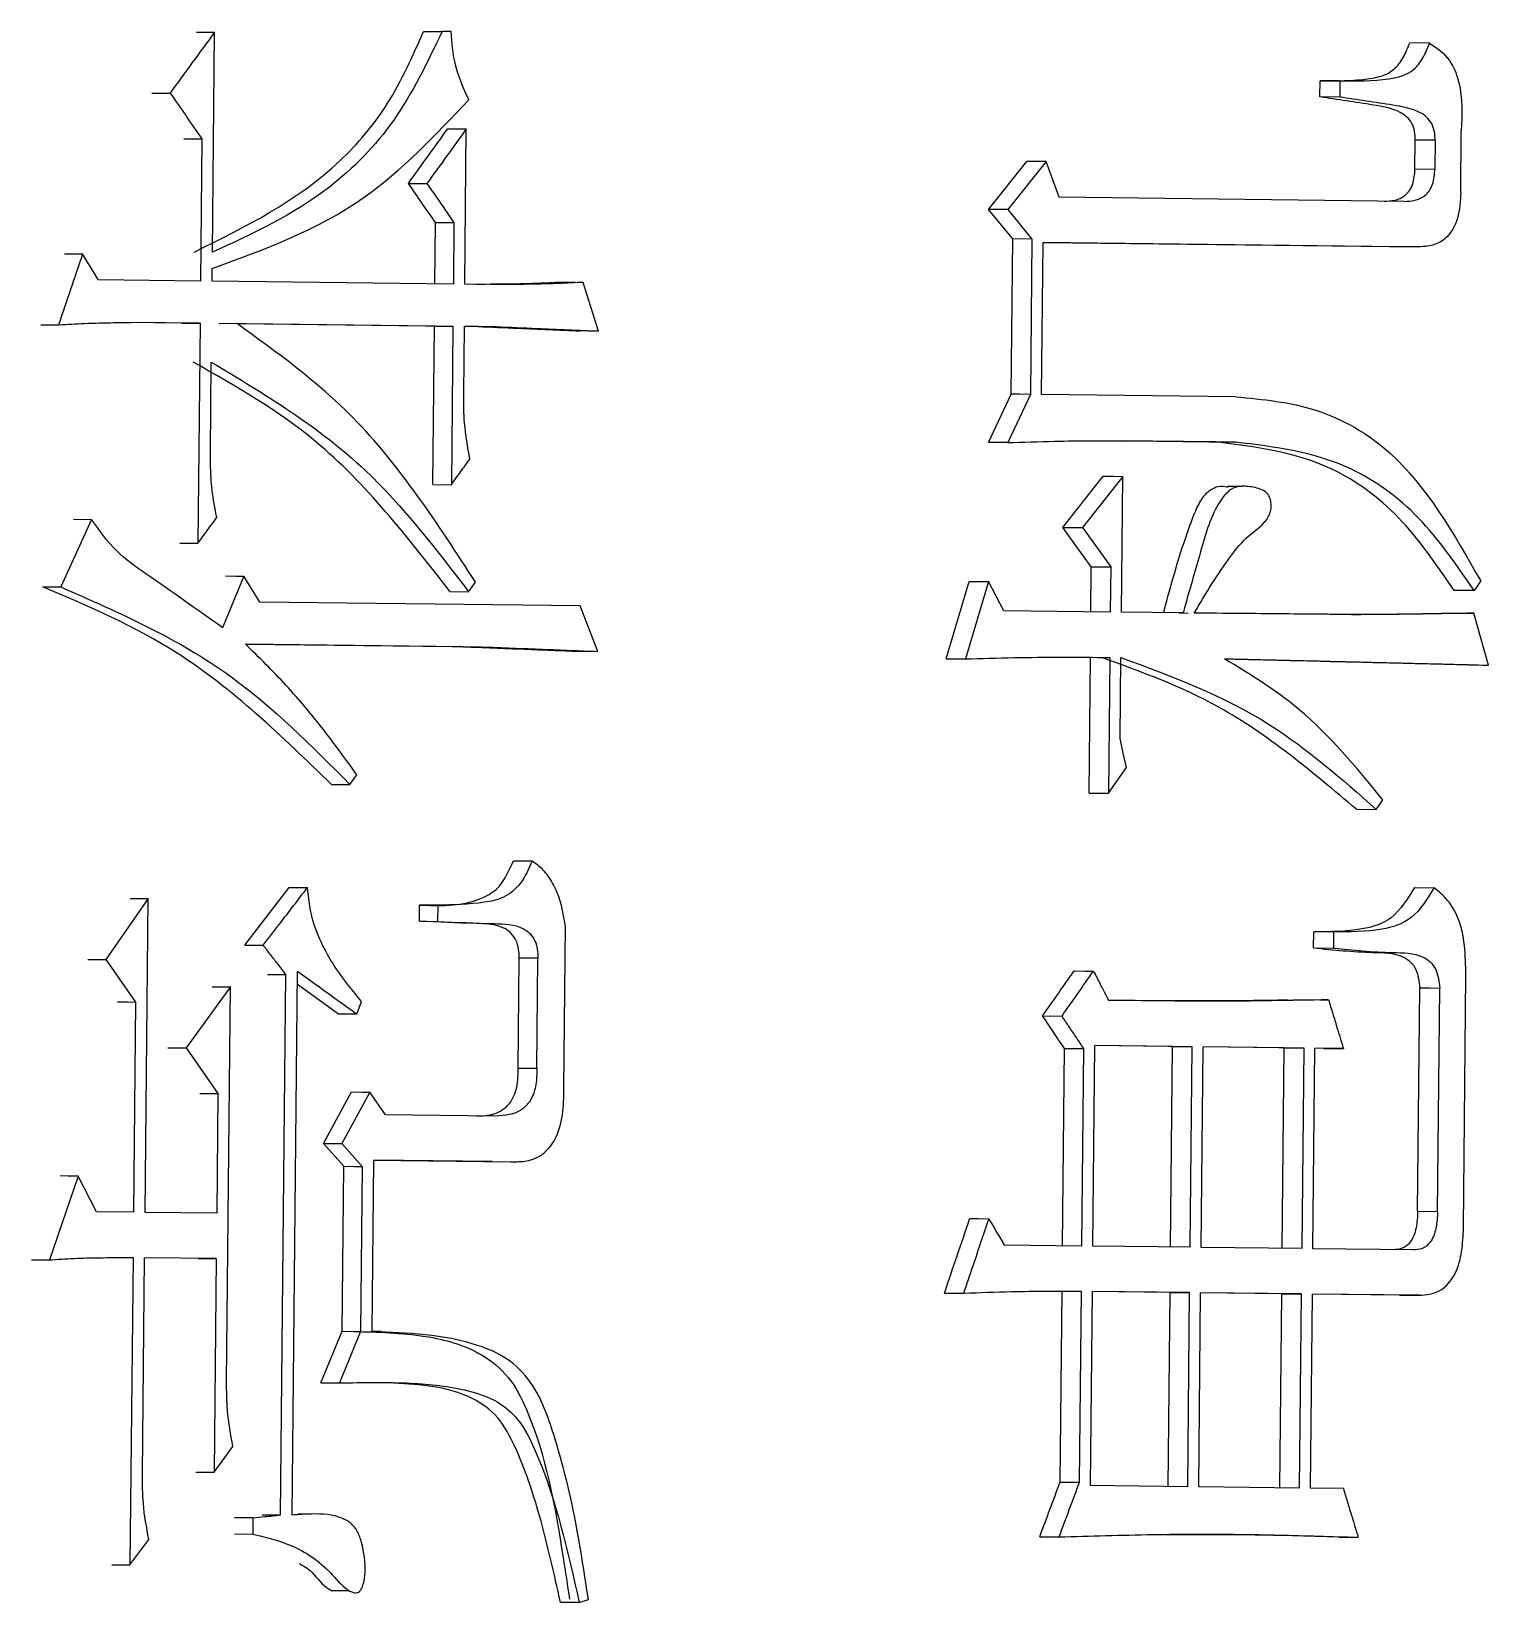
# Model space of a CAD drawing. Header units: millimetres. Extents: x 2344 to 4024, y 1094 to 2282.
# Drawn here: x 2976.538 to 2980.92, y 1245.263 to 1249.99 of the extents above; entities that cross this region are included whole.
import ezdxf

# ---------------------------------------------------------------- set-up
doc = ezdxf.new("R2010")
doc.units = ezdxf.units.MM

msp = doc.modelspace()

# ---------------------------------------------------------------- linework, layer by layer
at = {"color": 7, "linetype": 'Continuous', "lineweight": 25}
for p, q in [((2977.0823, 1249.3259), (2977.0889, 1249.9879)), ((2977.7177, 1249.9901), (2977.7734, 1249.9897)), ((2977.8008, 1249.9894), (2977.7734, 1249.9897)), ((2980.7431, 1249.9549), (2980.6833, 1249.9554)), ((2980.4133, 1249.793), (2980.4137, 1249.8417)), ((2980.4732, 1249.8412), (2980.4137, 1249.8417)), ((2980.4732, 1249.8412), (2980.4727, 1249.7926)), ((2980.4727, 1249.7926), (2980.4133, 1249.793)), ((2977.8414, 1249.2295), (2977.846, 1249.6968)), ((2977.051, 1249.667), (2977.0467, 1249.2387)), ((2980.6991, 1249.5754), (2980.7, 1249.6631)), ((2980.7599, 1249.6626), (2980.7, 1249.6631)), ((2980.7599, 1249.6626), (2980.759, 1249.575)), ((2980.8367, 1249.5059), (2980.8385, 1249.6909)), ((2979.4166, 1249.4542), (2979.5315, 1249.5989)), ((2979.5897, 1249.5985), (2979.4747, 1249.4538)), ((2979.6287, 1249.491), (2979.5897, 1249.5985)), ((2980.759, 1249.575), (2980.6991, 1249.5754)), ((2980.6664, 1249.4787), (2979.6287, 1249.491)), ((2977.7513, 1249.2303), (2977.7531, 1249.4152)), ((2977.8089, 1249.4148), (2977.807, 1249.2299)), ((2979.4892, 1249.3658), (2979.4166, 1249.4542)), ((2979.4747, 1249.4538), (2979.5473, 1249.3653)), ((2979.4845, 1248.8985), (2979.4892, 1249.3658)), ((2979.5473, 1249.3653), (2979.4892, 1249.3658)), ((2979.5473, 1249.3653), (2979.5427, 1248.8981)), ((2979.5761, 1248.8977), (2979.5806, 1249.3552)), ((2979.5806, 1249.3552), (2980.7109, 1249.3419)), ((2980.6511, 1249.3423), (2979.5806, 1249.355)), ((2980.7109, 1249.3419), (2980.6511, 1249.3423)), ((2977.0815, 1249.2383), (2977.0819, 1249.2772)), ((2977.0467, 1249.2387), (2976.7401, 1249.2422)), ((2977.807, 1249.2299), (2977.0815, 1249.2383)), ((2977.9169, 1249.2286), (2977.8414, 1249.2295)), ((2976.9908, 1249.1125), (2976.8267, 1249.1144)), ((2977.0455, 1249.1121), (2976.8366, 1249.1145)), ((2976.9908, 1249.1125), (2977.0455, 1249.1121)), ((2977.0455, 1249.1121), (2977.0389, 1248.4501)), ((2977.75, 1249.1037), (2977.1017, 1249.1112)), ((2977.1566, 1249.1108), (2977.8058, 1249.1033)), ((2977.7453, 1248.6267), (2977.75, 1249.1037)), ((2977.75, 1249.1037), (2977.8058, 1249.1033)), ((2977.8058, 1249.1033), (2977.801, 1248.6263)), ((2977.8381, 1248.8985), (2977.8401, 1249.1029)), ((2977.8401, 1249.1029), (2977.9362, 1249.1018)), ((2977.8803, 1249.1022), (2977.8401, 1249.1027)), ((2977.8803, 1249.1022), (2977.9362, 1249.1018)), ((2977.0764, 1248.7223), (2977.0791, 1248.9948)), ((2979.4164, 1248.7532), (2979.4845, 1248.8985)), ((2979.5427, 1248.8981), (2979.4744, 1248.7528)), ((2980.1606, 1248.8908), (2979.5761, 1248.8977)), ((2979.4744, 1248.7528), (2979.4164, 1248.7532)), ((2980.1002, 1248.7549), (2979.8158, 1248.7583)), ((2979.8412, 1248.7582), (2980.1592, 1248.7545)), ((2980.1592, 1248.7545), (2980.1002, 1248.7549)), ((2977.7453, 1248.6267), (2977.801, 1248.6263)), ((2979.6405, 1248.4975), (2979.7616, 1248.6518)), ((2979.8202, 1248.6514), (2979.6988, 1248.497)), ((2979.8161, 1248.2425), (2979.8202, 1248.6514)), ((2980.1798, 1248.6208), (2980.1356, 1248.6211)), ((2976.719, 1248.5219), (2976.6262, 1248.3186)), ((2976.6649, 1248.5223), (2976.719, 1248.5219)), ((2979.7257, 1248.3796), (2979.6405, 1248.4975)), ((2979.6988, 1248.497), (2979.7842, 1248.3792)), ((2976.9843, 1248.4505), (2977.0389, 1248.4501)), ((2979.7244, 1248.2433), (2979.7257, 1248.3796)), ((2979.7842, 1248.3792), (2979.7829, 1248.2429)), ((2977.1768, 1248.3512), (2977.1128, 1248.1961)), ((2977.2246, 1248.2727), (2977.1768, 1248.3512)), ((2979.2896, 1248.1024), (2979.3588, 1248.3353)), ((2979.4168, 1248.3348), (2979.3475, 1248.102)), ((2979.4627, 1248.2467), (2979.4168, 1248.3348)), ((2976.5722, 1248.319), (2976.6262, 1248.3186)), ((2977.7969, 1248.3047), (2977.8527, 1248.3043)), ((2978.188, 1248.2616), (2977.2246, 1248.2727)), ((2978.2412, 1248.1246), (2978.188, 1248.2616)), ((2979.7829, 1248.2429), (2979.4627, 1248.2467)), ((2980.0019, 1248.2403), (2979.8161, 1248.2425)), ((2979.9885, 1248.2403), (2980.0166, 1248.24)), ((2980.9205, 1248.0834), (2980.8764, 1248.2397)), ((2977.1817, 1248.1467), (2977.8924, 1248.1384)), ((2977.8365, 1248.1388), (2977.182, 1248.1464)), ((2977.8365, 1248.1388), (2977.8924, 1248.1384)), ((2978.1849, 1248.125), (2978.2412, 1248.1246)), ((2979.719, 1247.6982), (2979.723, 1248.1071)), ((2979.7815, 1248.1066), (2979.7775, 1247.6977)), ((2979.8124, 1247.8629), (2979.8148, 1248.1062)), ((2980.8604, 1248.0839), (2980.9205, 1248.0834)), ((2979.7775, 1247.6977), (2979.8314, 1247.775)), ((2977.4405, 1247.7247), (2977.4959, 1247.7243)), ((2977.4959, 1247.7244), (2977.5169, 1247.7533)), ((2979.719, 1247.6982), (2979.7775, 1247.6977)), ((2980.5828, 1247.6493), (2980.6027, 1247.6783)), ((2980.5231, 1247.6498), (2980.5828, 1247.6493)), ((2976.8891, 1247.3809), (2976.7618, 1247.1974)), ((2976.8798, 1246.4366), (2976.8891, 1247.3809)), ((2977.1802, 1247.241), (2977.3133, 1247.4147)), ((2977.3133, 1247.4147), (2977.3685, 1247.4143)), ((2980.6973, 1247.414), (2980.7572, 1247.4136)), ((2977.7048, 1247.3128), (2977.7053, 1247.3615)), ((2977.761, 1247.3611), (2977.7053, 1247.3615)), ((2977.7605, 1247.3124), (2977.761, 1247.3611)), ((2977.7048, 1247.3128), (2977.7605, 1247.3124)), ((2978.1394, 1246.8114), (2978.1443, 1247.2982)), ((2977.1802, 1247.241), (2977.2352, 1247.2406)), ((2980.3944, 1247.2326), (2980.3949, 1247.2813)), ((2980.4544, 1247.2809), (2980.3949, 1247.2813)), ((2980.4544, 1247.2809), (2980.4539, 1247.2322)), ((2976.7618, 1247.1974), (2976.8512, 1247.0698)), ((2978.0018, 1246.8712), (2978.0051, 1247.2022)), ((2978.0612, 1247.2018), (2978.0051, 1247.2022)), ((2978.058, 1246.8708), (2978.0612, 1247.2018)), ((2980.3944, 1247.2326), (2980.4539, 1247.2322)), ((2977.2875, 1245.5264), (2977.3036, 1247.1522)), ((2977.3221, 1245.526), (2977.3383, 1247.1615)), ((2980.845, 1246.3902), (2980.8525, 1247.1496)), ((2977.1368, 1247.1151), (2977.003, 1246.9317)), ((2977.1251, 1245.9275), (2977.1368, 1247.1151)), ((2977.4613, 1247.0333), (2977.3379, 1247.1224)), ((2980.7072, 1246.4403), (2980.7139, 1247.1122)), ((2980.7671, 1246.4398), (2980.7738, 1247.1118)), ((2976.8512, 1247.0698), (2976.8449, 1246.437)), ((2977.5167, 1247.0329), (2977.5309, 1247.0716)), ((2980.284, 1247.0753), (2980.3798, 1247.077)), ((2977.5167, 1247.0329), (2977.4613, 1247.0333)), ((2979.5793, 1247.028), (2979.6376, 1247.0276)), ((2977.003, 1246.9317), (2977.0989, 1246.7943)), ((2979.639, 1246.336), (2979.6449, 1246.9299)), ((2979.6974, 1246.3356), (2979.7033, 1246.9295)), ((2979.7307, 1246.3352), (2979.7367, 1246.9388)), ((2980.0287, 1246.9354), (2979.7367, 1246.9388)), ((2979.9699, 1246.9358), (2979.7367, 1246.9385)), ((2979.9639, 1246.3322), (2979.9699, 1246.9358)), ((2979.9699, 1246.9358), (2980.0287, 1246.9354)), ((2980.0228, 1246.3318), (2980.0287, 1246.9354)), ((2980.0559, 1246.3314), (2980.0618, 1246.935)), ((2980.3654, 1246.9314), (2980.0618, 1246.935)), ((2980.3061, 1246.9318), (2980.0618, 1246.9347)), ((2980.3001, 1246.3283), (2980.3061, 1246.9318)), ((2980.3061, 1246.9318), (2980.3654, 1246.9314)), ((2980.3594, 1246.3278), (2980.3654, 1246.9314)), ((2980.3923, 1246.3274), (2980.3983, 1246.931)), ((2980.4838, 1246.93), (2980.3983, 1246.931)), ((2980.4243, 1246.9304), (2980.3983, 1246.9308)), ((2980.4243, 1246.9304), (2980.4838, 1246.93)), ((2978.0018, 1246.8712), (2978.058, 1246.8708)), ((2977.0989, 1246.7943), (2977.0954, 1246.4341)), ((2977.4161, 1246.6443), (2977.5003, 1246.7991)), ((2977.5557, 1246.7987), (2977.4714, 1246.6439)), ((2977.6033, 1246.73), (2977.5557, 1246.7987)), ((2977.9332, 1246.7262), (2977.6033, 1246.73)), ((2977.4774, 1246.5755), (2977.4161, 1246.6443)), ((2977.4714, 1246.6439), (2977.5328, 1246.5751)), ((2977.4725, 1246.079), (2977.4774, 1246.5755)), ((2977.5624, 1246.0782), (2977.5675, 1246.5941)), ((2977.5675, 1246.5941), (2977.9799, 1246.5894)), ((2977.9238, 1246.5898), (2977.5675, 1246.5939)), ((2977.9238, 1246.5898), (2977.9799, 1246.5894)), ((2977.9439, 1246.5896), (2978.0004, 1246.5892)), ((2976.6785, 1246.546), (2976.5921, 1246.2939)), ((2976.7333, 1246.4383), (2976.6785, 1246.546)), ((2977.5328, 1246.5751), (2977.5279, 1246.0786)), ((2976.8449, 1246.437), (2976.7333, 1246.4383)), ((2977.0954, 1246.4341), (2976.8798, 1246.4366)), ((2980.7072, 1246.4403), (2980.7671, 1246.4398)), ((2976.8436, 1246.3007), (2976.8344, 1245.3759)), ((2976.8719, 1245.648), (2976.8784, 1246.3003)), ((2977.094, 1246.2978), (2976.8784, 1246.3003)), ((2977.0393, 1246.2982), (2977.094, 1246.2978)), ((2977.094, 1246.2978), (2977.0876, 1245.6553)), ((2979.6974, 1246.3356), (2979.4639, 1246.3384)), ((2980.0228, 1246.3318), (2979.7307, 1246.3352)), ((2980.3594, 1246.3278), (2980.0559, 1246.3314)), ((2980.6941, 1246.3239), (2980.3923, 1246.3274)), ((2979.6319, 1245.6254), (2979.6376, 1246.1998)), ((2979.6904, 1245.625), (2979.6961, 1246.1993)), ((2979.7236, 1245.6148), (2979.7293, 1246.1989)), ((2980.0214, 1246.1955), (2979.7293, 1246.1989)), ((2979.9625, 1246.1959), (2979.7293, 1246.1987)), ((2979.284, 1246.1942), (2979.342, 1246.1937)), ((2979.9568, 1245.6118), (2979.9625, 1246.1959)), ((2979.9625, 1246.1959), (2980.0214, 1246.1955)), ((2980.0156, 1245.6114), (2980.0214, 1246.1955)), ((2980.0487, 1245.611), (2980.0545, 1246.1951)), ((2980.3581, 1246.1915), (2980.0545, 1246.1951)), ((2980.2987, 1246.192), (2980.0545, 1246.1949)), ((2980.293, 1245.6079), (2980.2987, 1246.192)), ((2980.2987, 1246.192), (2980.3581, 1246.1915)), ((2980.3523, 1245.6074), (2980.3581, 1246.1915)), ((2980.3852, 1245.607), (2980.391, 1246.1911)), ((2980.7123, 1246.1873), (2980.391, 1246.1911)), ((2980.6525, 1246.1878), (2980.391, 1246.1909)), ((2980.6525, 1246.1878), (2980.7123, 1246.1873)), ((2977.4089, 1245.9239), (2977.4725, 1246.079)), ((2977.5279, 1246.0786), (2977.4643, 1245.9235)), ((2977.4725, 1246.079), (2977.5279, 1246.0786)), ((2977.59, 1246.0784), (2977.5624, 1246.0786)), ((2977.4089, 1245.9239), (2977.4642, 1245.9235)), ((2977.0876, 1245.6553), (2977.1439, 1245.7325)), ((2977.0329, 1245.6557), (2977.0876, 1245.6553)), ((2979.6319, 1245.6254), (2979.6904, 1245.625)), ((2980.0156, 1245.6114), (2979.7236, 1245.6148)), ((2980.3523, 1245.6074), (2980.0487, 1245.611)), ((2980.4838, 1245.6059), (2980.3852, 1245.607)), ((2977.2042, 1245.5176), (2977.1493, 1245.518)), ((2977.2042, 1245.5176), (2977.2037, 1245.469)), ((2977.2324, 1245.5268), (2977.2875, 1245.5264)), ((2977.3955, 1245.5293), (2977.3399, 1245.5297)), ((2976.8344, 1245.3759), (2976.8909, 1245.4531)), ((2977.1488, 1245.4694), (2977.2037, 1245.469)), ((2979.9474, 1245.4672), (2980.2204, 1245.4666)), ((2980.4687, 1245.4598), (2980.5283, 1245.4593)), ((2976.78, 1245.3762), (2976.8344, 1245.3759)), ((2977.4383, 1245.2993), (2977.494, 1245.2989)), ((2978.1856, 1245.2628), (2978.1292, 1245.2632)), ((2978.1856, 1245.2628), (2978.213, 1245.2723))]:
    msp.add_line(p, q, dxfattribs=at)
at = {"color": 7, "linetype": 'Continuous', "lineweight": 25, "flags": 128}
for points in [[(2977.0342, 1249.9883), (2977.0648, 1249.988), (2977.0889, 1249.9879)], [(2976.9004, 1249.8048), (2976.9309, 1249.8046), (2976.9549, 1249.8044)], [(2977.7902, 1249.6972), (2977.8215, 1249.6969), (2977.846, 1249.6968)], [(2976.9963, 1249.6674), (2977.0269, 1249.6672), (2977.051, 1249.667)], [(2979.5897, 1249.5985), (2979.5571, 1249.5988), (2979.5315, 1249.5989)], [(2977.6719, 1249.533), (2977.703, 1249.5328), (2977.7275, 1249.5326)], [(2977.7531, 1249.4152), (2977.7843, 1249.415), (2977.8089, 1249.4148)], [(2979.4747, 1249.4538), (2979.4422, 1249.4541), (2979.4166, 1249.4542)], [(2976.6379, 1249.321), (2976.6682, 1249.3208), (2976.692, 1249.3207)], [(2978.1413, 1249.2355), (2978.1729, 1249.2352), (2978.1976, 1249.2351)], [(2978.244, 1249.0885), (2978.2208, 1249.1618), (2978.1976, 1249.2351)], [(2976.566, 1249.1077), (2976.5962, 1249.1075), (2976.62, 1249.1073)], [(2978.244, 1249.0885), (2978.2124, 1249.0887), (2978.1876, 1249.0889)], [(2979.5427, 1248.8981), (2979.5101, 1248.8983), (2979.4845, 1248.8985)], [(2979.7616, 1248.6518), (2979.7944, 1248.6516), (2979.8202, 1248.6514)], [(2979.6405, 1248.4975), (2979.6732, 1248.4972), (2979.6988, 1248.497)], [(2979.7257, 1248.3796), (2979.7585, 1248.3794), (2979.7842, 1248.3792)], [(2977.122, 1248.3516), (2977.1527, 1248.3514), (2977.1768, 1248.3512)], [(2977.8528, 1248.3044), (2977.8633, 1248.3189), (2977.8736, 1248.3333)], [(2979.3588, 1248.3353), (2979.3912, 1248.335), (2979.4168, 1248.3348)], [(2980.8969, 1248.3369), (2980.8919, 1248.3296), (2980.887, 1248.3224), (2980.882, 1248.3151), (2980.877, 1248.3079)], [(2980.877, 1248.3079), (2980.8508, 1248.3081), (2980.8339, 1248.3082), (2980.817, 1248.3083)], [(2980.8163, 1248.2402), (2980.85, 1248.2399), (2980.8764, 1248.2397)], [(2979.2896, 1248.1024), (2979.322, 1248.1022), (2979.3475, 1248.102)], [(2979.8314, 1247.775), (2979.8219, 1247.8189), (2979.8124, 1247.8629)], [(2977.9875, 1247.4945), (2978.0032, 1247.4944), (2978.0189, 1247.4943), (2978.0436, 1247.4941)], [(2976.8347, 1247.3813), (2976.8651, 1247.3811), (2976.8891, 1247.3809)], [(2976.7075, 1247.1978), (2976.7379, 1247.1975), (2976.7618, 1247.1974)], [(2977.2485, 1247.1526), (2977.2793, 1247.1523), (2977.3036, 1247.1522)], [(2979.6738, 1247.1632), (2979.7065, 1247.163), (2979.7322, 1247.1628)], [(2977.082, 1247.1155), (2977.1127, 1247.1153), (2977.1368, 1247.1151)], [(2980.7139, 1247.1122), (2980.7438, 1247.112), (2980.7738, 1247.1118)], [(2976.7968, 1247.0702), (2976.8272, 1247.0699), (2976.8512, 1247.0698)], [(2980.3798, 1247.077), (2980.4131, 1247.0768), (2980.4392, 1247.0766)], [(2976.9484, 1246.9321), (2976.9789, 1246.9319), (2977.003, 1246.9317)], [(2979.6449, 1246.9299), (2979.6776, 1246.9296), (2979.7033, 1246.9295)], [(2977.0442, 1246.7947), (2977.0748, 1246.7945), (2977.0989, 1246.7943)], [(2977.5003, 1246.7991), (2977.5313, 1246.7989), (2977.5557, 1246.7987)], [(2977.4161, 1246.6443), (2977.4471, 1246.6441), (2977.4714, 1246.6439)], [(2977.4774, 1246.5755), (2977.5085, 1246.5752), (2977.5328, 1246.5751)], [(2976.6785, 1246.546), (2976.6481, 1246.5462), (2976.6243, 1246.5464)], [(2979.4178, 1246.4168), (2979.3853, 1246.417), (2979.3598, 1246.4172)], [(2976.5381, 1246.2942), (2976.5683, 1246.294), (2976.5921, 1246.2939)], [(2979.5704, 1245.4606), (2979.6031, 1245.4604), (2979.6288, 1245.4602)]]:
    msp.add_lwpolyline(points, dxfattribs=at)
at = {"color": 7, "linetype": 'Continuous', "lineweight": 25}
for points, knots in [([(2977.0889, 1249.9879), (2977.0666, 1249.9573), (2977.022, 1249.8962), (2976.9773, 1249.835), (2976.9549, 1249.8044)], [0, 0, 0, 0, 0.5, 1, 1, 1, 1]), ([(2977.0276, 1249.3263), (2977.1814, 1249.4021), (2977.3977, 1249.5086), (2977.6186, 1249.7676), (2977.6844, 1249.9154), (2977.7177, 1249.9901)], [0, 0, 0, 0, 0.549344, 0.772505, 1, 1, 1, 1]), ([(2977.7734, 1249.9897), (2977.7287, 1249.8969), (2977.6405, 1249.7134), (2977.404, 1249.4738), (2977.2036, 1249.3817), (2977.0823, 1249.3259)], [0, 0, 0, 0, 0.28756, 0.568921, 1, 1, 1, 1]), ([(2977.8537, 1249.7843), (2977.8375, 1249.8196), (2977.8082, 1249.8833), (2977.8031, 1249.9566), (2977.8008, 1249.9894)], [0, 0, 0, 0, 0.5540642, 1, 1, 1, 1]), ([(2980.4137, 1249.8417), (2980.4627, 1249.8412), (2980.5372, 1249.8405), (2980.6275, 1249.861), (2980.6653, 1249.9101), (2980.6772, 1249.9401), (2980.6833, 1249.9554)], [0, 0, 0, 0, 0.491665, 0.747255, 0.871972, 1, 1, 1, 1]), ([(2980.4732, 1249.8412), (2980.5223, 1249.8408), (2980.5968, 1249.8401), (2980.6872, 1249.8605), (2980.7251, 1249.9097), (2980.7371, 1249.9397), (2980.7431, 1249.9549)], [0, 0, 0, 0, 0.491785, 0.747409, 0.872072, 1, 1, 1, 1]), ([(2980.7431, 1249.9549), (2980.7624, 1249.9421), (2980.8015, 1249.9162), (2980.8438, 1249.8193), (2980.8406, 1249.7402), (2980.8385, 1249.6909)], [0, 0, 0, 0, 0.268123, 0.543243, 1, 1, 1, 1]), ([(2976.9549, 1249.8044), (2976.9709, 1249.7815), (2977.003, 1249.7357), (2977.035, 1249.6899), (2977.051, 1249.667)], [0, 0, 0, 0, 0.500001, 1, 1, 1, 1]), ([(2980.7, 1249.6631), (2980.6997, 1249.6719), (2980.699, 1249.6896), (2980.6903, 1249.7149), (2980.6747, 1249.7342), (2980.6363, 1249.7585), (2980.5473, 1249.773), (2980.4664, 1249.7851), (2980.4133, 1249.793)], [0, 0, 0, 0, 0.060697, 0.120537, 0.186566, 0.252035, 0.508024, 1, 1, 1, 1]), ([(2980.7599, 1249.6626), (2980.7595, 1249.6715), (2980.7588, 1249.6891), (2980.7501, 1249.7145), (2980.7345, 1249.7337), (2980.6961, 1249.758), (2980.6069, 1249.7726), (2980.5259, 1249.7846), (2980.4727, 1249.7926)], [0, 0, 0, 0, 0.060629, 0.120414, 0.186415, 0.251882, 0.507917, 1, 1, 1, 1]), ([(2977.0819, 1249.2772), (2977.2403, 1249.3347), (2977.5262, 1249.4384), (2977.7527, 1249.6776), (2977.8537, 1249.7843)], [0, 0, 0, 0, 0.554101, 1, 1, 1, 1]), ([(2977.6719, 1249.533), (2977.6916, 1249.5604), (2977.7311, 1249.6151), (2977.7705, 1249.6698), (2977.7902, 1249.6972)], [0, 0, 0, 0, 0.5, 1, 1, 1, 1]), ([(2977.846, 1249.6968), (2977.8263, 1249.6694), (2977.7868, 1249.6147), (2977.7473, 1249.56), (2977.7275, 1249.5326)], [0, 0, 0, 0, 0.5, 1, 1, 1, 1]), ([(2980.6067, 1249.4792), (2980.6174, 1249.4795), (2980.6388, 1249.4803), (2980.6652, 1249.492), (2980.6833, 1249.5104), (2980.6963, 1249.5368), (2980.698, 1249.5602), (2980.6991, 1249.5754)], [0, 0, 0, 0, 0.239742, 0.481488, 0.611843, 0.745871, 1, 1, 1, 1]), ([(2980.6664, 1249.4787), (2980.6771, 1249.4791), (2980.6985, 1249.4798), (2980.725, 1249.4916), (2980.7432, 1249.5099), (2980.7562, 1249.5364), (2980.7579, 1249.5597), (2980.759, 1249.575)], [0, 0, 0, 0, 0.2398801, 0.4817283, 0.6120881, 0.746063, 1, 1, 1, 1]), ([(2977.7531, 1249.4152), (2977.7396, 1249.4349), (2977.7125, 1249.4741), (2977.6854, 1249.5134), (2977.6719, 1249.533)], [0, 0, 0, 0, 0.500001, 1, 1, 1, 1]), ([(2977.7275, 1249.5326), (2977.7411, 1249.513), (2977.7682, 1249.4737), (2977.7953, 1249.4345), (2977.8089, 1249.4148)], [0, 0, 0, 0, 0.5000011, 1, 1, 1, 1]), ([(2980.8367, 1249.5059), (2980.8354, 1249.4793), (2980.8327, 1249.4272), (2980.7984, 1249.367), (2980.7532, 1249.3441), (2980.7249, 1249.3426), (2980.7109, 1249.3419)], [0, 0, 0, 0, 0.295421, 0.576897, 0.789693, 1, 1, 1, 1]), ([(2976.692, 1249.3207), (2976.68, 1249.2851), (2976.656, 1249.214), (2976.632, 1249.1429), (2976.62, 1249.1073)], [0, 0, 0, 0, 0.5, 1, 1, 1, 1]), ([(2976.7401, 1249.2422), (2976.7321, 1249.2553), (2976.7161, 1249.2814), (2976.7, 1249.3076), (2976.692, 1249.3207)], [0, 0, 0, 0, 0.500003, 1, 1, 1, 1]), ([(2978.1413, 1249.2355), (2978.1175, 1249.2343), (2978.0698, 1249.232), (2977.9808, 1249.2292), (2977.9155, 1249.2291), (2977.8742, 1249.2291)], [0, 0, 0, 0, 0.268249, 0.536505, 1, 1, 1, 1]), ([(2978.1976, 1249.2351), (2978.1735, 1249.2339), (2978.1254, 1249.2315), (2978.0319, 1249.2287), (2977.9623, 1249.2286), (2977.9169, 1249.2286)], [0, 0, 0, 0, 0.257846, 0.515699, 1, 1, 1, 1]), ([(2976.62, 1249.1073), (2976.646, 1249.1089), (2976.6952, 1249.1118), (2976.7674, 1249.1138), (2976.8135, 1249.1143), (2976.8366, 1249.1145)], [0, 0, 0, 0, 0.360837, 0.680381, 1, 1, 1, 1]), ([(2977.8736, 1248.3333), (2977.7588, 1248.5101), (2977.5558, 1248.8229), (2977.2775, 1249.0236), (2977.1566, 1249.1108)], [0, 0, 0, 0, 0.565542, 1, 1, 1, 1]), ([(2977.8803, 1249.1022), (2977.921, 1249.1004), (2977.9926, 1249.0974), (2978.095, 1249.0929), (2978.1567, 1249.0902), (2978.1876, 1249.0889)], [0, 0, 0, 0, 0.396383, 0.698191, 1, 1, 1, 1]), ([(2977.9362, 1249.1018), (2977.9769, 1249.1), (2978.0486, 1249.0969), (2978.1512, 1249.0925), (2978.213, 1249.0898), (2978.244, 1249.0885)], [0, 0, 0, 0, 0.395832, 0.697916, 1, 1, 1, 1]), ([(2977.7969, 1248.3047), (2977.6697, 1248.468), (2977.4449, 1248.7567), (2977.1517, 1248.923), (2977.0243, 1248.9952)], [0, 0, 0, 0, 0.565632, 1, 1, 1, 1]), ([(2977.0791, 1248.9948), (2977.2403, 1248.8984), (2977.5314, 1248.7243), (2977.7536, 1248.4339), (2977.8527, 1248.3043)], [0, 0, 0, 0, 0.553896, 1, 1, 1, 1]), ([(2977.8568, 1248.7035), (2977.8503, 1248.7394), (2977.8387, 1248.8036), (2977.8383, 1248.8694), (2977.8381, 1248.8985)], [0, 0, 0, 0, 0.558776, 1, 1, 1, 1]), ([(2980.1606, 1248.8908), (2980.2416, 1248.8831), (2980.4046, 1248.8678), (2980.6839, 1248.7095), (2980.8155, 1248.4793), (2980.8969, 1248.3369)], [0, 0, 0, 0, 0.273628, 0.550596, 1, 1, 1, 1]), ([(2979.4744, 1248.7528), (2979.5212, 1248.7544), (2979.6058, 1248.7573), (2979.7281, 1248.7587), (2979.8035, 1248.7584), (2979.8412, 1248.7582)], [0, 0, 0, 0, 0.381671, 0.690813, 1, 1, 1, 1]), ([(2980.817, 1248.3083), (2980.7641, 1248.3856), (2980.6597, 1248.538), (2980.4153, 1248.7159), (2980.2191, 1248.7402), (2980.1002, 1248.7549)], [0, 0, 0, 0, 0.287948, 0.568382, 1, 1, 1, 1]), ([(2980.877, 1248.3079), (2980.824, 1248.3851), (2980.7194, 1248.5376), (2980.4747, 1248.7155), (2980.2783, 1248.7398), (2980.1592, 1248.7545)], [0, 0, 0, 0, 0.287843, 0.568272, 1, 1, 1, 1]), ([(2977.0953, 1248.5274), (2977.0887, 1248.5632), (2977.077, 1248.6274), (2977.0765, 1248.6933), (2977.0764, 1248.7223)], [0, 0, 0, 0, 0.558776, 1, 1, 1, 1]), ([(2977.801, 1248.6263), (2977.8103, 1248.6392), (2977.8289, 1248.6649), (2977.8475, 1248.6907), (2977.8568, 1248.7035)], [0, 0, 0, 0, 0.500001, 1, 1, 1, 1]), ([(2979.9431, 1248.2408), (2979.962, 1248.3112), (2979.9877, 1248.4066), (2980.0285, 1248.5214), (2980.0522, 1248.5809), (2980.0827, 1248.6113), (2980.1087, 1248.6239), (2980.1263, 1248.621), (2980.1359, 1248.6193)], [0, 0, 0, 0, 0.456316, 0.617998, 0.780988, 0.857812, 0.922693, 1, 1, 1, 1]), ([(2980.035, 1248.24), (2980.0701, 1248.2988), (2980.1203, 1248.3831), (2980.1974, 1248.4774), (2980.2492, 1248.5073), (2980.2656, 1248.5463), (2980.2675, 1248.5641), (2980.265, 1248.5817), (2980.2583, 1248.5967), (2980.2459, 1248.6087), (2980.2215, 1248.6181), (2980.1915, 1248.6223), (2980.1582, 1248.621), (2980.1303, 1248.6018), (2980.0858, 1248.5391), (2980.052, 1248.4139), (2980.0192, 1248.3041), (2980.0033, 1248.2453), (2980.0019, 1248.2403)], [0, 0, 0, 0, 0.210005, 0.300781, 0.39152, 0.407856, 0.424176, 0.440989, 0.45754, 0.472099, 0.497389, 0.551416, 0.585419, 0.619749, 0.665025, 0.824453, 0.985056, 1, 1, 1, 1]), ([(2977.1128, 1248.1961), (2977.0364, 1248.2503), (2976.9298, 1248.3258), (2976.7896, 1248.4223), (2976.7427, 1248.4886), (2976.719, 1248.5219)], [0, 0, 0, 0, 0.557405, 0.777194, 1, 1, 1, 1]), ([(2977.0389, 1248.4501), (2977.0483, 1248.463), (2977.0671, 1248.4888), (2977.0859, 1248.5145), (2977.0953, 1248.5274)], [0, 0, 0, 0, 0.500001, 1, 1, 1, 1]), ([(2977.4405, 1247.7247), (2977.2916, 1247.8689), (2977.0276, 1248.1245), (2976.7104, 1248.26), (2976.572, 1248.319)], [0, 0, 0, 0, 0.56402, 1, 1, 1, 1]), ([(2976.6262, 1248.3186), (2976.8025, 1248.2414), (2977.12, 1248.1023), (2977.3802, 1247.8407), (2977.4959, 1247.7243)], [0, 0, 0, 0, 0.5553033, 1, 1, 1, 1]), ([(2980.8764, 1248.2397), (2980.7741, 1248.2379), (2980.5836, 1248.2344), (2980.303, 1248.2377), (2980.1244, 1248.2392), (2980.035, 1248.2399)], [0, 0, 0, 0, 0.366873, 0.68343, 1, 1, 1, 1]), ([(2980.301, 1248.2376), (2980.301, 1248.2376), (2980.3011, 1248.2376), (2980.2981, 1248.2376), (2980.2873, 1248.2377), (2980.2744, 1248.2378), (2980.2651, 1248.2379)], [0, 0, 0, 0, 0.008214, 0.074917, 0.335392, 1, 1, 1, 1]), ([(2980.4431, 1248.2366), (2980.468, 1248.2364), (2980.5929, 1248.2356), (2980.717, 1248.2382), (2980.8163, 1248.2402)], [0, 0, 0, 0, 0.199416, 1, 1, 1, 1]), ([(2977.5169, 1247.7533), (2977.4841, 1247.7989), (2977.4164, 1247.8928), (2977.3051, 1248.0253), (2977.2229, 1248.1061), (2977.1817, 1248.1467)], [0, 0, 0, 0, 0.319197, 0.658625, 1, 1, 1, 1]), ([(2977.8365, 1248.1388), (2977.8979, 1248.1364), (2977.9867, 1248.1329), (2978.1028, 1248.1283), (2978.1575, 1248.1261), (2978.1849, 1248.125)], [0, 0, 0, 0, 0.527572, 0.763785, 1, 1, 1, 1]), ([(2977.8924, 1248.1384), (2977.9537, 1248.136), (2978.0427, 1248.1325), (2978.1589, 1248.1279), (2978.2138, 1248.1257), (2978.2412, 1248.1246)], [0, 0, 0, 0, 0.526839, 0.763419, 1, 1, 1, 1]), ([(2979.3475, 1248.102), (2979.3958, 1248.1035), (2979.4925, 1248.1065), (2979.6372, 1248.1075), (2979.7334, 1248.1069), (2979.7815, 1248.1066)], [0, 0, 0, 0, 0.332963, 0.666462, 1, 1, 1, 1]), ([(2980.5231, 1247.6498), (2980.389, 1247.7628), (2980.1507, 1247.9637), (2979.8762, 1248.0632), (2979.7562, 1248.1066)], [0, 0, 0, 0, 0.5627889, 1, 1, 1, 1]), ([(2979.8148, 1248.1062), (2979.9679, 1248.0497), (2980.243, 1247.9483), (2980.4784, 1247.7412), (2980.5828, 1247.6493)], [0, 0, 0, 0, 0.5565616, 1, 1, 1, 1]), ([(2980.1263, 1248.1026), (2980.2222, 1248.1002), (2980.4032, 1248.0958), (2980.6678, 1248.0895), (2980.8362, 1248.0855), (2980.9205, 1248.0834)], [0, 0, 0, 0, 0.360011, 0.680001, 1, 1, 1, 1]), ([(2980.6027, 1247.6783), (2980.5221, 1247.7759), (2980.3793, 1247.9488), (2980.2031, 1248.0559), (2980.1263, 1248.1025)], [0, 0, 0, 0, 0.564448, 1, 1, 1, 1]), ([(2980.8604, 1248.0839), (2980.8487, 1248.0842), (2980.8252, 1248.0847), (2980.7959, 1248.0855), (2980.7725, 1248.086), (2980.749, 1248.0866), (2980.7255, 1248.0872), (2980.6962, 1248.0879), (2980.6727, 1248.0885), (2980.6492, 1248.0891), (2980.6257, 1248.0896), (2980.6022, 1248.0902), (2980.5727, 1248.0909), (2980.5492, 1248.0915), (2980.5256, 1248.0921), (2980.5021, 1248.0926), (2980.4785, 1248.0932), (2980.449, 1248.0939), (2980.4254, 1248.0945), (2980.4018, 1248.0951), (2980.3782, 1248.0956), (2980.3545, 1248.0962), (2980.325, 1248.0969), (2980.3013, 1248.0975), (2980.2599, 1248.0984), (2980.2185, 1248.0994), (2980.1799, 1248.1003), (2980.1592, 1248.1008), (2980.1473, 1248.1011), (2980.1359, 1248.1014), (2980.1303, 1248.1015), (2980.1277, 1248.1016)], [0, 0, 0, 0, 0.04827, 0.096539, 0.120674, 0.144809, 0.193078, 0.217213, 0.265482, 0.289617, 0.313752, 0.362021, 0.386156, 0.434426, 0.45856, 0.482695, 0.530965, 0.555099, 0.603369, 0.627504, 0.651638, 0.699908, 0.724043, 0.772312, 0.796447, 0.892986, 0.941255, 0.953323, 0.977458, 0.989525, 1, 1, 1, 1]), ([(2977.7053, 1247.3615), (2977.7646, 1247.3593), (2977.8473, 1247.3563), (2977.9511, 1247.411), (2977.9752, 1247.4662), (2977.9875, 1247.4945)], [0, 0, 0, 0, 0.55064, 0.769359, 1, 1, 1, 1]), ([(2978.0436, 1247.4941), (2978.0334, 1247.4702), (2978.0133, 1247.4235), (2977.9593, 1247.3804), (2977.8735, 1247.3636), (2977.8074, 1247.3621), (2977.761, 1247.3611)], [0, 0, 0, 0, 0.196299, 0.383715, 0.567714, 1, 1, 1, 1]), ([(2978.1443, 1247.2982), (2978.1395, 1247.3262), (2978.1316, 1247.3719), (2978.1071, 1247.4284), (2978.0793, 1247.4686), (2978.0554, 1247.4857), (2978.0436, 1247.4941)], [0, 0, 0, 0, 0.349734, 0.571963, 0.788716, 1, 1, 1, 1]), ([(2977.2352, 1247.2406), (2977.2517, 1247.2621), (2977.2822, 1247.3019), (2977.3267, 1247.3598), (2977.3545, 1247.3961), (2977.3684, 1247.4143)], [0, 0, 0, 0, 0.372486, 0.686243, 1, 1, 1, 1]), ([(2977.5309, 1247.0716), (2977.5048, 1247.103), (2977.4616, 1247.155), (2977.412, 1247.2402), (2977.3786, 1247.3224), (2977.3719, 1247.3835), (2977.3685, 1247.4143)], [0, 0, 0, 0, 0.332786, 0.551563, 0.774076, 1, 1, 1, 1]), ([(2980.6973, 1247.414), (2980.6763, 1247.38), (2980.6351, 1247.3132), (2980.5215, 1247.2811), (2980.4429, 1247.2812), (2980.3949, 1247.2813)], [0, 0, 0, 0, 0.288627, 0.565626, 1, 1, 1, 1]), ([(2980.7572, 1247.4136), (2980.7361, 1247.3795), (2980.6949, 1247.3128), (2980.5811, 1247.2807), (2980.5024, 1247.2808), (2980.4544, 1247.2809)], [0, 0, 0, 0, 0.288495, 0.565526, 1, 1, 1, 1]), ([(2980.8525, 1247.1496), (2980.8509, 1247.2109), (2980.8487, 1247.2955), (2980.7989, 1247.3781), (2980.7709, 1247.4019), (2980.7572, 1247.4136)], [0, 0, 0, 0, 0.570963, 0.788298, 1, 1, 1, 1]), ([(2978.0051, 1247.2022), (2978.0048, 1247.2112), (2978.0043, 1247.229), (2977.9969, 1247.2556), (2977.9821, 1247.2775), (2977.9423, 1247.3048), (2977.8461, 1247.3061), (2977.7609, 1247.3101), (2977.7048, 1247.3128)], [0, 0, 0, 0, 0.061074, 0.121041, 0.188506, 0.253666, 0.508709, 1, 1, 1, 1]), ([(2977.7605, 1247.3124), (2977.8167, 1247.3097), (2977.902, 1247.3057), (2977.9983, 1247.3044), (2978.0382, 1247.2771), (2978.0531, 1247.2552), (2978.0604, 1247.2286), (2978.061, 1247.2108), (2978.0612, 1247.2018)], [0, 0, 0, 0, 0.491407, 0.746505, 0.811659, 0.879087, 0.938995, 1, 1, 1, 1]), ([(2977.3036, 1247.1522), (2977.2953, 1247.1629), (2977.2797, 1247.183), (2977.2569, 1247.2124), (2977.2424, 1247.2312), (2977.2352, 1247.2406)], [0, 0, 0, 0, 0.363318, 0.681659, 1, 1, 1, 1]), ([(2980.3944, 1247.2326), (2980.4534, 1247.2266), (2980.5429, 1247.2175), (2980.6432, 1247.219), (2980.6861, 1247.1927), (2980.7077, 1247.1623), (2980.7115, 1247.1318), (2980.7139, 1247.1122)], [0, 0, 0, 0, 0.492441, 0.748118, 0.813137, 0.880058, 1, 1, 1, 1]), ([(2980.4539, 1247.2322), (2980.5129, 1247.2262), (2980.6025, 1247.217), (2980.703, 1247.2185), (2980.7459, 1247.1923), (2980.7676, 1247.1618), (2980.7714, 1247.1313), (2980.7738, 1247.1118)], [0, 0, 0, 0, 0.492549, 0.748279, 0.813295, 0.880182, 1, 1, 1, 1]), ([(2977.5167, 1247.0329), (2977.4961, 1247.0477), (2977.4562, 1247.0765), (2977.3967, 1247.1194), (2977.3577, 1247.1475), (2977.3383, 1247.1615)], [0, 0, 0, 0, 0.34558, 0.67279, 1, 1, 1, 1]), ([(2979.5793, 1247.028), (2979.5951, 1247.0506), (2979.6266, 1247.0956), (2979.658, 1247.1407), (2979.6738, 1247.1632)], [0, 0, 0, 0, 0.5000002, 1, 1, 1, 1]), ([(2979.6376, 1247.0276), (2979.6534, 1247.0501), (2979.6771, 1247.0839), (2979.7086, 1247.129), (2979.7244, 1247.1515), (2979.7322, 1247.1628)], [0, 0, 0, 0, 0.5, 0.75, 1, 1, 1, 1]), ([(2979.7322, 1247.1628), (2979.7387, 1247.1504), (2979.7495, 1247.1295), (2979.7647, 1247.1002), (2979.7735, 1247.0831), (2979.7779, 1247.0746)], [0, 0, 0, 0, 0.4208653, 0.7104329, 1, 1, 1, 1]), ([(2980.4392, 1247.0766), (2980.3251, 1247.0744), (2980.1582, 1247.0711), (2979.9374, 1247.0731), (2979.8311, 1247.0741), (2979.7779, 1247.0746)], [0, 0, 0, 0, 0.520017, 0.760007, 1, 1, 1, 1]), ([(2979.9101, 1247.0734), (2979.9101, 1247.0734), (2979.9104, 1247.0734), (2979.9064, 1247.0734), (2979.8961, 1247.0735), (2979.8862, 1247.0736), (2979.88, 1247.0736)], [0, 0, 0, 0, 0.018479, 0.189145, 0.489307, 1, 1, 1, 1]), ([(2980.3167, 1247.0753), (2980.3166, 1247.0753), (2980.3161, 1247.0754), (2980.2511, 1247.0744), (2980.1232, 1247.0726), (2979.9875, 1247.0729), (2979.9184, 1247.0733), (2979.9028, 1247.0734), (2979.8964, 1247.0735), (2979.8954, 1247.0735), (2979.8954, 1247.0735), (2979.8954, 1247.0735)], [0, 0, 0, 0, 0.003177, 0.021809, 0.496852, 0.872675, 0.95309, 0.979112, 0.996393, 0.999791, 1, 1, 1, 1]), ([(2980.4392, 1247.0766), (2980.4434, 1247.0627), (2980.4519, 1247.0349), (2980.4667, 1246.9861), (2980.4773, 1246.9511), (2980.4838, 1246.93)], [0, 0, 0, 0, 0.284146, 0.568291, 1, 1, 1, 1]), ([(2979.6449, 1246.9299), (2979.6339, 1246.9462), (2979.6121, 1246.979), (2979.5902, 1247.0117), (2979.5793, 1247.028)], [0, 0, 0, 0, 0.5, 1, 1, 1, 1]), ([(2979.7033, 1246.9295), (2979.6958, 1246.9407), (2979.6811, 1246.9627), (2979.6592, 1246.9954), (2979.6448, 1247.0169), (2979.6376, 1247.0276)], [0, 0, 0, 0, 0.3437042, 0.6718521, 1, 1, 1, 1]), ([(2977.8773, 1246.7266), (2977.8947, 1246.7273), (2977.9297, 1246.7287), (2977.9772, 1246.7572), (2978.0015, 1246.8133), (2978.0017, 1246.8517), (2978.0018, 1246.8712)], [0, 0, 0, 0, 0.2681, 0.540083, 0.76622, 1, 1, 1, 1]), ([(2978.058, 1246.8708), (2978.0579, 1246.8543), (2978.0578, 1246.8216), (2978.0432, 1246.7756), (2978.0021, 1246.7307), (2977.9614, 1246.7281), (2977.9332, 1246.7262)], [0, 0, 0, 0, 0.198835, 0.393491, 0.579622, 1, 1, 1, 1]), ([(2977.9799, 1246.5894), (2977.9961, 1246.5892), (2978.0287, 1246.5888), (2978.0772, 1246.608), (2978.1183, 1246.6568), (2978.1384, 1246.7305), (2978.1391, 1246.7843), (2978.1394, 1246.8114)], [0, 0, 0, 0, 0.1771636, 0.3558316, 0.5404893, 0.7681281, 1, 1, 1, 1]), ([(2980.7072, 1246.4403), (2980.7065, 1246.4234), (2980.705, 1246.3902), (2980.689, 1246.3472), (2980.6615, 1246.326), (2980.6433, 1246.3249), (2980.6343, 1246.3243)], [0, 0, 0, 0, 0.294241, 0.578702, 0.79154, 1, 1, 1, 1]), ([(2980.7671, 1246.4398), (2980.7664, 1246.4229), (2980.7649, 1246.3897), (2980.7489, 1246.3468), (2980.7213, 1246.3255), (2980.7031, 1246.3244), (2980.6941, 1246.3239)], [0, 0, 0, 0, 0.294071, 0.578451, 0.79138, 1, 1, 1, 1]), ([(2979.284, 1246.1942), (2979.2967, 1246.2313), (2979.3219, 1246.3057), (2979.3472, 1246.38), (2979.3598, 1246.4172)], [0, 0, 0, 0, 0.5, 1, 1, 1, 1]), ([(2979.342, 1246.1937), (2979.3513, 1246.2212), (2979.3686, 1246.2721), (2979.3939, 1246.3464), (2979.4099, 1246.3933), (2979.4178, 1246.4168)], [0, 0, 0, 0, 0.369234, 0.684617, 1, 1, 1, 1]), ([(2979.4178, 1246.4168), (2979.4217, 1246.4103), (2979.4293, 1246.3972), (2979.4409, 1246.3776), (2979.4524, 1246.358), (2979.46, 1246.3449), (2979.4639, 1246.3384)], [0, 0, 0, 0, 0.25, 0.5, 0.75, 1, 1, 1, 1]), ([(2980.7123, 1246.1873), (2980.733, 1246.189), (2980.7749, 1246.1922), (2980.8232, 1246.2472), (2980.8421, 1246.3196), (2980.844, 1246.3666), (2980.845, 1246.3902)], [0, 0, 0, 0, 0.265821, 0.539796, 0.768083, 1, 1, 1, 1]), ([(2976.5921, 1246.2939), (2976.6168, 1246.2955), (2976.6664, 1246.2988), (2976.7502, 1246.3009), (2976.8093, 1246.3008), (2976.8436, 1246.3007)], [0, 0, 0, 0, 0.295099, 0.590222, 1, 1, 1, 1]), ([(2979.342, 1246.1937), (2979.3899, 1246.1957), (2979.473, 1246.199), (2979.591, 1246.1999), (2979.661, 1246.1995), (2979.6961, 1246.1993)], [0, 0, 0, 0, 0.405023, 0.702491, 1, 1, 1, 1]), ([(2977.5069, 1246.0786), (2977.5791, 1246.0768), (2977.7104, 1246.0736), (2977.8713, 1246.0304), (2977.9768, 1245.9467), (2978.0792, 1245.7459), (2978.1205, 1245.5089), (2978.1502, 1245.3144), (2978.1566, 1245.2727)], [0, 0, 0, 0, 0.205938, 0.374657, 0.464513, 0.554199, 0.904277, 1, 1, 1, 1]), ([(2978.213, 1245.2723), (2978.1995, 1245.3623), (2978.1754, 1245.5239), (2978.1213, 1245.7346), (2978.069, 1245.8927), (2977.9838, 1245.9953), (2977.8155, 1246.0692), (2977.6694, 1246.0744), (2977.5624, 1246.0782)], [0, 0, 0, 0, 0.205496, 0.368596, 0.499268, 0.58502, 0.696242, 1, 1, 1, 1]), ([(2977.1439, 1245.7325), (2977.1374, 1245.7684), (2977.1257, 1245.8326), (2977.1252, 1245.8984), (2977.1251, 1245.9275)], [0, 0, 0, 0, 0.5587761, 1, 1, 1, 1]), ([(2977.4643, 1245.9235), (2977.536, 1245.925), (2977.6656, 1245.9277), (2977.8257, 1245.9107), (2977.9358, 1245.8745), (2978.0107, 1245.8117), (2978.1078, 1245.6109), (2978.1512, 1245.4169), (2978.1856, 1245.2628)], [0, 0, 0, 0, 0.208761, 0.376813, 0.467843, 0.538635, 0.633476, 1, 1, 1, 1]), ([(2978.1292, 1245.2632), (2978.1098, 1245.3509), (2978.0742, 1245.5112), (2978.0115, 1245.6986), (2977.9447, 1245.8264), (2977.8192, 1245.9123), (2977.7084, 1245.9186), (2977.6278, 1245.9231)], [0, 0, 0, 0, 0.26531, 0.485417, 0.59437, 0.704976, 1, 1, 1, 1]), ([(2976.8909, 1245.4531), (2976.8843, 1245.489), (2976.8726, 1245.5531), (2976.8721, 1245.619), (2976.8719, 1245.648)], [0, 0, 0, 0, 0.558776, 1, 1, 1, 1]), ([(2979.5704, 1245.4606), (2979.5807, 1245.4881), (2979.6012, 1245.543), (2979.6217, 1245.5979), (2979.6319, 1245.6254)], [0, 0, 0, 0, 0.499999, 1, 1, 1, 1]), ([(2979.6288, 1245.4602), (2979.639, 1245.4876), (2979.6544, 1245.5288), (2979.675, 1245.5838), (2979.6852, 1245.6112), (2979.6904, 1245.625)], [0, 0, 0, 0, 0.5, 0.75, 1, 1, 1, 1]), ([(2980.4838, 1245.6059), (2980.488, 1245.592), (2980.4964, 1245.5642), (2980.5112, 1245.5154), (2980.5219, 1245.4804), (2980.5283, 1245.4593)], [0, 0, 0, 0, 0.2841457, 0.5682914, 1, 1, 1, 1]), ([(2977.2037, 1245.469), (2977.2395, 1245.4604), (2977.3201, 1245.4412), (2977.4157, 1245.3826), (2977.4686, 1245.3155), (2977.4969, 1245.2961), (2977.5098, 1245.2919), (2977.518, 1245.292), (2977.525, 1245.2961), (2977.5315, 1245.3047), (2977.5388, 1245.3239), (2977.5447, 1245.372), (2977.5372, 1245.4268), (2977.5205, 1245.4775), (2977.4997, 1245.5031), (2977.4535, 1245.528), (2977.3923, 1245.5311), (2977.3417, 1245.5274), (2977.3221, 1245.526)], [0, 0, 0, 0, 0.152341, 0.343602, 0.433902, 0.465125, 0.477451, 0.489903, 0.498421, 0.509288, 0.528464, 0.568118, 0.668409, 0.708443, 0.748675, 0.786818, 0.917219, 1, 1, 1, 1]), ([(2977.2042, 1245.5176), (2977.2161, 1245.5189), (2977.2359, 1245.521), (2977.2636, 1245.5239), (2977.2795, 1245.5256), (2977.2875, 1245.5264)], [0, 0, 0, 0, 0.426532, 0.713266, 1, 1, 1, 1]), ([(2979.6288, 1245.4602), (2979.6757, 1245.4616), (2979.8167, 1245.4659), (2980.0372, 1245.4704), (2980.2901, 1245.4666), (2980.4489, 1245.4617), (2980.5283, 1245.4593)], [0, 0, 0, 0, 0.155596, 0.466799, 0.733371, 1, 1, 1, 1]), ([(2980.4687, 1245.4598), (2980.4219, 1245.4613), (2980.3387, 1245.464), (2980.255, 1245.4653), (2980.2183, 1245.4659)], [0, 0, 0, 0, 0.561564, 1, 1, 1, 1]), ([(2977.3433, 1245.3805), (2977.3546, 1245.3741), (2977.3856, 1245.3567), (2977.4105, 1245.3165), (2977.4343, 1245.3025), (2977.4386, 1245.3)], [0, 0, 0, 0, 0.318706, 0.877029, 1, 1, 1, 1])]:
    msp.add_open_spline(points, degree=3, knots=knots, dxfattribs=at)

doc.saveas('drawing.dxf')
